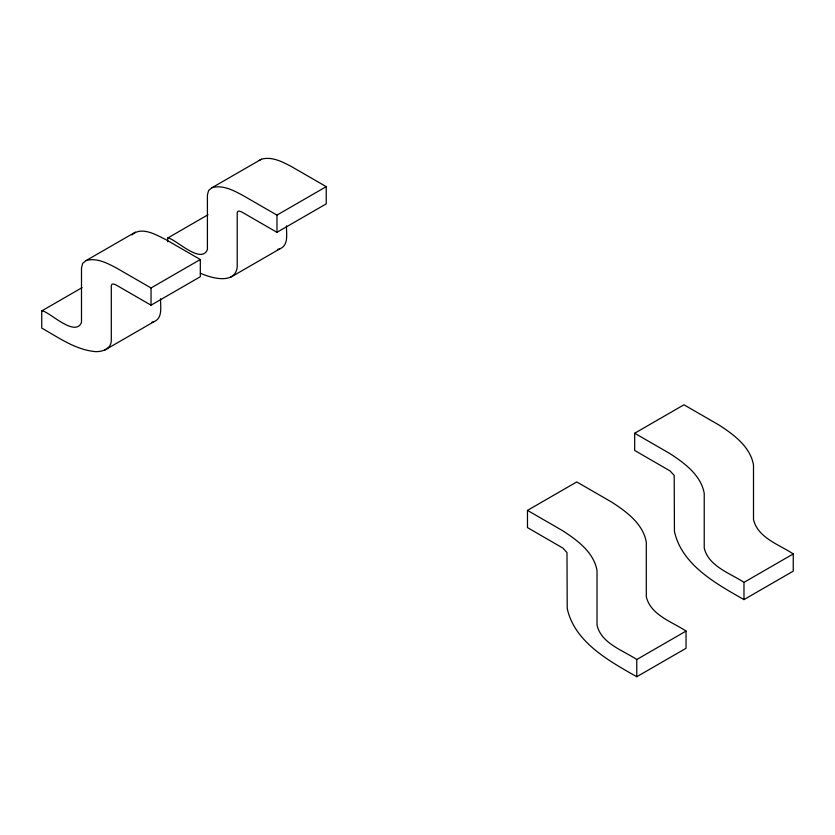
<?xml version="1.0" encoding="UTF-8"?>
<svg xmlns="http://www.w3.org/2000/svg" width="835" height="835" viewBox="0 0 835 835"><rect width="100%" height="100%" fill="white"/><g stroke="black" fill="none" stroke-linecap="round" stroke-linejoin="round"><path stroke-width="1.25" d="M131.951 234.938C141.449 226.055 155.957 234.75 165.539 239.447L200.316 259.518L200.316 276.729L151.041 305.182L117.244 285.664C115.825 284.745 111.41 282.376 111.295 285.664L111.295 340.158C111.462 350.032 99.772 352.871 91.902 351.18C73.355 348.383 57.74 337.006 41.75 328.124L41.75 310.912L82.07 287.637M135.427 232.099L86.151 260.551L82.675 263.38L81.496 267.899L81.496 322.393C75.108 338.279 47.856 310.161 41.75 310.912M200.41 273.222C211.213 278.139 234.854 284.798 237.213 267.294L237.213 212.8C237.338 209.512 241.743 211.881 243.162 212.8L276.959 232.318L326.234 203.865L326.234 186.654L291.467 166.582C282.418 161.833 271.813 156.176 261.345 159.234L212.069 187.677L208.593 190.516L207.414 195.035L207.414 249.519C201.026 265.415 173.784 237.297 167.668 238.048L167.668 241.743M259.341 160.424L261.345 159.234M104.699 350.147L153.974 321.694C163.149 317.978 160.268 306.33 160.571 298.732M230.617 277.283L279.892 248.83C289.077 245.104 286.186 233.466 286.499 225.868M167.668 238.048L207.988 214.772M86.151 260.551C96.609 257.493 107.214 263.15 116.263 267.899L151.041 287.971L200.316 259.518M212.069 187.677C222.538 184.629 233.142 190.286 242.181 195.035L276.959 215.106L326.234 186.654M634.683 433.24L683.959 404.798L718.737 424.869C733.443 434.346 750.373 446.662 753.504 465.022L753.504 519.516C757.679 537.897 779.619 544.785 793.25 553.929L793.25 571.14L743.975 599.593C716.378 583.863 681.736 565.055 674.429 531.321L674.189 475.397L670.098 470.961L634.683 450.451L634.683 433.24L669.461 453.321C684.157 462.799 701.097 475.115 704.229 493.475L704.229 547.969C708.393 566.339 730.343 573.238 743.975 582.381L793.25 553.929M527.48 510.394L576.755 481.941L611.533 502.012C626.229 511.49 643.169 523.806 646.3 542.166L646.3 596.66C650.475 615.04 672.415 621.929 686.046 631.083L686.046 648.284L636.761 676.736C609.174 661.007 574.532 642.198 567.216 608.465L566.986 552.54L562.894 548.104L527.48 527.595L527.48 510.394L562.247 530.465C576.954 539.942 593.894 552.259 597.025 570.618L597.025 625.112C601.19 643.493 623.129 650.381 636.761 659.525L686.046 631.083M277.491 249.519L279.892 248.83M151.563 322.383L153.974 321.694M743.975 582.381L743.975 599.593M636.761 659.525L636.761 676.736M276.959 215.106L276.959 232.318M151.041 287.971L151.041 305.182"/></g></svg>
